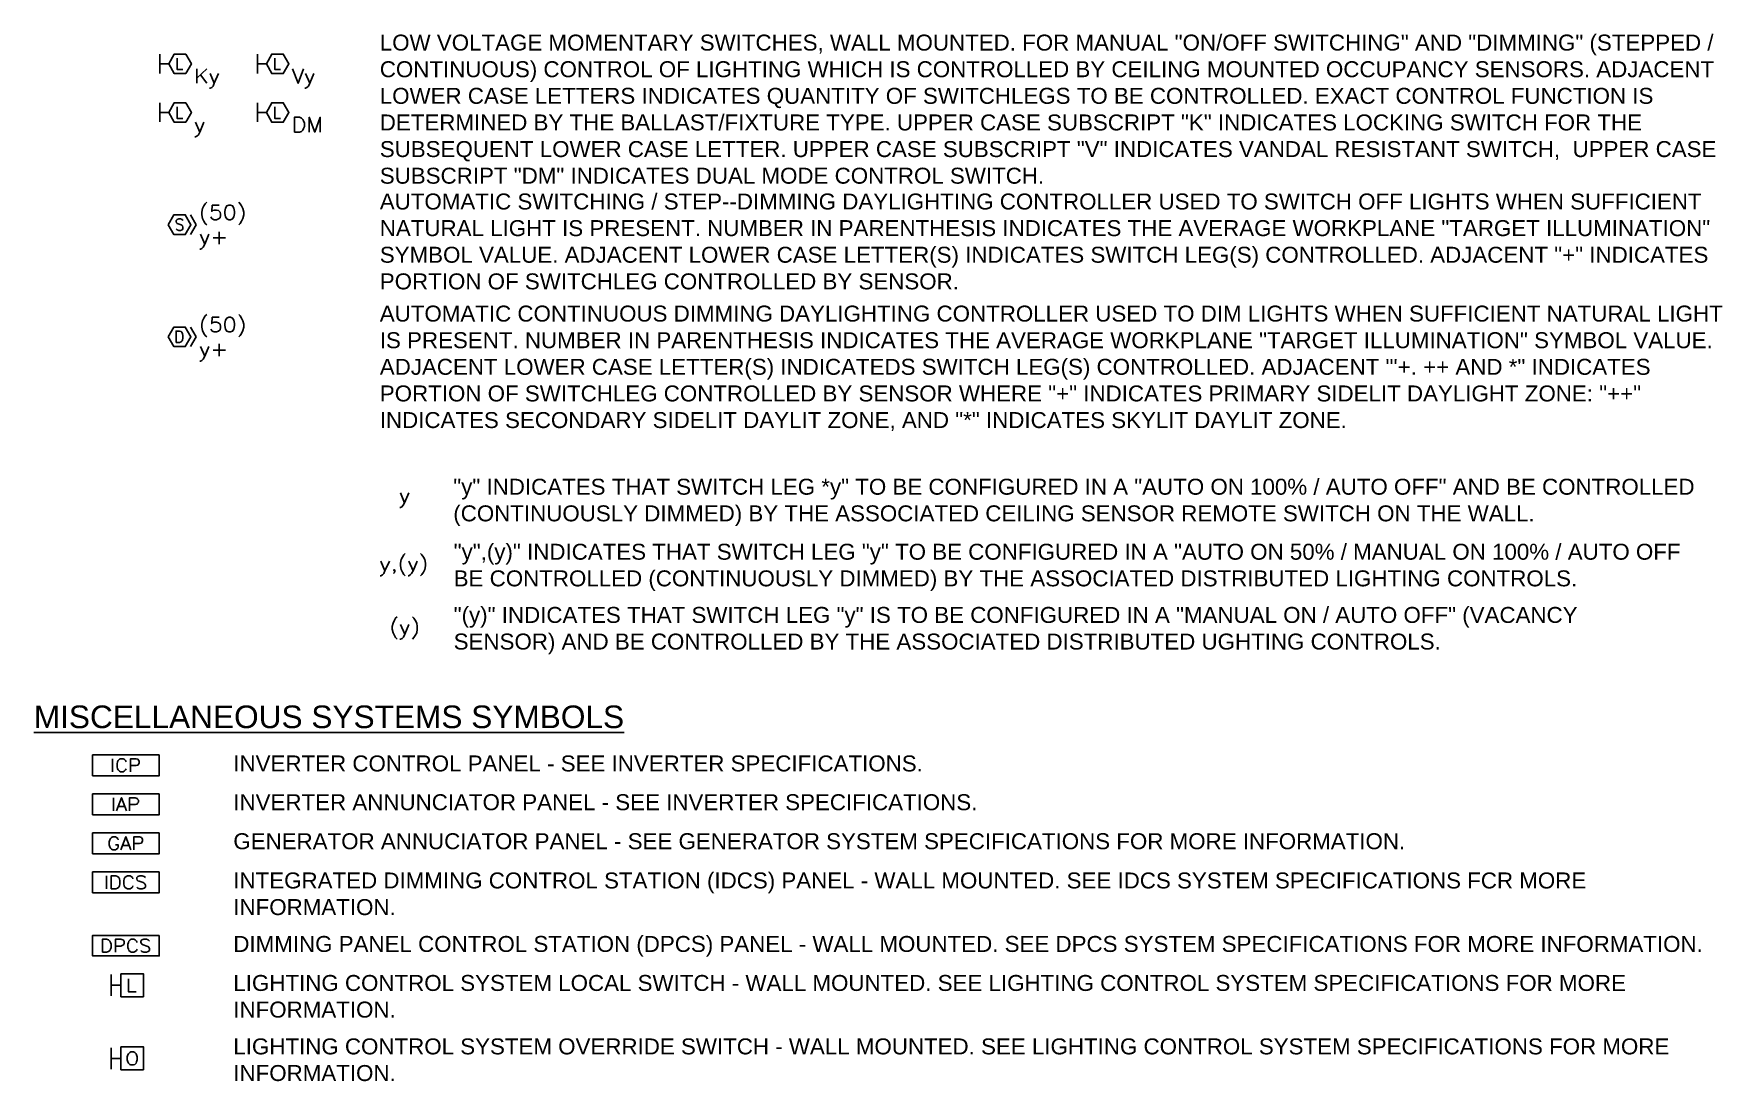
# Model space of a CAD drawing. Header units: millimetres. Extents: x 79 to 982, y 72 to 740.
# Drawn here: x 443.9 to 718.7, y 406.5 to 577 of the extents above; entities that cross this region are included whole.
import ezdxf

# ---------------------------------------------------------------- set-up
doc = ezdxf.new("R2010")
doc.units = ezdxf.units.MM
doc.styles.add('Arial', font='arial.ttf', dxfattribs={"height": 0.1875})

msp = doc.modelspace()

# ---------------------------------------------------------------- linework, layer by layer
for points in [[(464.453111, 573.729556), (464.453111, 570.596889)], [(465.892444, 572.163222), (464.453111, 572.163222)], [(467.247111, 573.094556), (467.247111, 571.231889), (468.178444, 571.231889)], [(480.328111, 573.729556), (480.328111, 570.596889)], [(481.767444, 572.163222), (480.328111, 572.163222)], [(483.122111, 573.094556), (483.122111, 571.231889), (484.053444, 571.231889)], [(470.464444, 571.358889), (470.464444, 568.988222)], [(472.073111, 571.358889), (470.464444, 569.792556)], [(471.057111, 570.342889), (472.073111, 568.988222)], [(473.300778, 568.988222), (473.089111, 568.522556), (472.877444, 568.310889), (472.623444, 568.183889), (472.496444, 568.183889)], [(472.623444, 570.554556), (473.300778, 568.988222), (473.978111, 570.554556)], [(486.000778, 571.358889), (486.932111, 568.988222), (487.821111, 571.358889)], [(488.837111, 568.988222), (488.625444, 568.522556), (488.371444, 568.310889), (488.159778, 568.183889), (488.032778, 568.183889)], [(488.159778, 570.554556), (488.837111, 568.988222), (489.514444, 570.554556)], [(464.453111, 565.770889), (464.453111, 562.680556)], [(465.892444, 564.204556), (464.453111, 564.204556)], [(467.247111, 565.135889), (467.247111, 563.273222), (468.178444, 563.273222)], [(480.328111, 565.770889), (480.328111, 562.680556)], [(481.767444, 564.204556), (480.328111, 564.204556)], [(483.122111, 565.135889), (483.122111, 563.273222), (484.053444, 563.273222)], [(488.752444, 561.029556), (488.752444, 563.442556), (489.641444, 561.029556), (490.530444, 563.442556), (490.530444, 561.029556)], [(470.930111, 561.029556), (470.718444, 560.606222), (470.464444, 560.352222), (470.252778, 560.267556), (470.125778, 560.267556)], [(470.252778, 562.638222), (470.930111, 561.029556), (471.607444, 562.638222)], [(472.073111, 549.599556), (471.819111, 549.345556), (471.607444, 549.006889), (471.395778, 548.583556), (471.268778, 547.990889), (471.268778, 547.567556), (471.395778, 546.974889), (471.607444, 546.509222), (471.819111, 546.170556), (472.073111, 545.958889)], [(477.280111, 549.599556), (477.491778, 549.345556), (477.745778, 549.006889), (477.957444, 548.583556), (478.084444, 547.990889), (478.084444, 547.567556), (477.957444, 546.974889), (477.745778, 546.509222), (477.491778, 546.170556), (477.280111, 545.958889)], [(468.178444, 546.636222), (468.051444, 546.805556), (467.797444, 546.890222), (467.501111, 546.890222), (467.247111, 546.805556), (467.077778, 546.636222), (467.077778, 546.466889), (467.162444, 546.255222), (467.247111, 546.170556), (467.416444, 546.085889), (467.882111, 545.916556), (468.051444, 545.831889), (468.136111, 545.747222), (468.178444, 545.577889), (468.178444, 545.281556), (468.051444, 545.112222), (467.797444, 545.027556), (467.501111, 545.027556), (467.247111, 545.112222), (467.077778, 545.281556)], [(470.337444, 545.958889), (469.406111, 547.567556)], [(474.105111, 549.133889), (472.962111, 549.133889), (472.877444, 548.117889), (472.962111, 548.244889), (473.300778, 548.329556), (473.639444, 548.329556), (473.978111, 548.244889), (474.232111, 547.990889), (474.316778, 547.652222), (474.316778, 547.440556), (474.232111, 547.101889), (473.978111, 546.890222), (473.639444, 546.763222), (473.300778, 546.763222), (472.962111, 546.890222), (472.877444, 546.974889), (472.750444, 547.228889)], [(469.406111, 544.350222), (470.337444, 545.958889)], [(471.057111, 544.392556), (471.734444, 542.783889), (472.411778, 544.392556)], [(474.105111, 544.815889), (474.105111, 542.783889)], [(471.734444, 542.783889), (471.480444, 542.318222), (471.268778, 542.106556), (471.057111, 541.979556), (470.930111, 541.979556)], [(473.089111, 543.799889), (475.121111, 543.799889)], [(472.073111, 531.353889), (471.819111, 531.099889), (471.607444, 530.761222), (471.395778, 530.295556), (471.268778, 529.745222), (471.268778, 529.279556), (471.395778, 528.729222), (471.607444, 528.263556), (471.819111, 527.924889), (472.073111, 527.713222)], [(474.105111, 530.888222), (472.962111, 530.888222), (472.877444, 529.872222), (472.962111, 529.956889), (473.300778, 530.083889), (473.639444, 530.083889), (473.978111, 529.956889), (474.232111, 529.745222), (474.316778, 529.406556), (474.316778, 529.194889), (474.232111, 528.856222), (473.978111, 528.602222), (473.639444, 528.517556), (473.300778, 528.517556), (472.962111, 528.602222), (472.877444, 528.729222), (472.750444, 528.940889)], [(477.280111, 531.353889), (477.491778, 531.099889), (477.745778, 530.761222), (477.957444, 530.295556), (478.084444, 529.745222), (478.084444, 529.279556), (477.957444, 528.729222), (477.745778, 528.263556), (477.491778, 527.924889), (477.280111, 527.713222)], [(470.337444, 527.713222), (469.406111, 529.279556)], [(469.406111, 526.104556), (470.337444, 527.713222)], [(471.057111, 526.104556), (471.734444, 524.538222), (472.411778, 526.104556)], [(473.089111, 525.554222), (475.121111, 525.554222)], [(474.105111, 526.570222), (474.105111, 524.538222)], [(471.734444, 524.538222), (471.480444, 524.072556), (471.268778, 523.860889), (471.057111, 523.733889), (470.930111, 523.733889)], [(504.246444, 500.704556), (504.034778, 500.281222), (503.823111, 500.027222), (503.569111, 499.942556), (503.484444, 499.942556)], [(503.569111, 502.313222), (504.246444, 500.704556), (504.966111, 502.313222)], [(504.373444, 492.449556), (504.161778, 492.195556), (503.907778, 491.856889), (503.696111, 491.433556), (503.569111, 490.840889), (503.569111, 490.417556), (503.696111, 489.824889), (503.907778, 489.401556), (504.161778, 489.020556), (504.373444, 488.808889)], [(506.871111, 492.449556), (507.082778, 492.195556), (507.336778, 491.856889), (507.548444, 491.433556), (507.675444, 490.840889), (507.675444, 490.417556), (507.548444, 489.824889), (507.336778, 489.401556), (507.082778, 489.020556), (506.871111, 488.808889)], [(501.071444, 489.613222), (500.859778, 489.147556), (500.648111, 488.935889), (500.394111, 488.808889), (500.309444, 488.808889)], [(500.394111, 491.179556), (501.071444, 489.613222), (501.791111, 491.179556)], [(502.680111, 489.740222), (502.553111, 489.613222), (502.468444, 489.740222), (502.553111, 489.824889), (502.680111, 489.740222), (502.680111, 489.486222), (502.553111, 489.274556), (502.468444, 489.147556)], [(505.643444, 489.613222), (505.389444, 489.147556), (505.177778, 488.935889), (504.966111, 488.808889), (504.839111, 488.808889)], [(504.966111, 491.179556), (505.643444, 489.613222), (506.320778, 491.179556)], [(503.061111, 482.120222), (502.807111, 481.908556), (502.595444, 481.569889), (502.383778, 481.104222), (502.256778, 480.553889), (502.256778, 480.088222), (502.383778, 479.495556), (502.595444, 479.072222), (502.807111, 478.733556), (503.061111, 478.479556)], [(503.611444, 480.892556), (504.288778, 479.283889), (504.966111, 480.892556)], [(505.558778, 482.120222), (505.770444, 481.908556), (505.982111, 481.569889), (506.236111, 481.104222), (506.320778, 480.553889), (506.320778, 480.088222), (506.236111, 479.495556), (505.982111, 479.072222), (505.770444, 478.733556), (505.558778, 478.479556)], [(504.288778, 479.283889), (504.077111, 478.818222), (503.865444, 478.606556), (503.611444, 478.479556), (503.484444, 478.479556)], [(456.748444, 459.006222), (456.748444, 456.889556)], [(458.949778, 458.498222), (458.865111, 458.709889), (458.653444, 458.921556), (458.441778, 459.006222), (458.060778, 459.006222), (457.849111, 458.921556), (457.637444, 458.709889), (457.552778, 458.498222), (457.468111, 458.201889), (457.468111, 457.693889), (457.552778, 457.397556), (457.637444, 457.185889), (457.849111, 456.974222), (458.060778, 456.889556), (458.441778, 456.889556), (458.653444, 456.974222), (458.865111, 457.185889), (458.949778, 457.397556)], [(459.669444, 456.889556), (459.669444, 459.006222), (460.558444, 459.006222), (460.854778, 458.921556), (460.981778, 458.794556), (461.066444, 458.625222), (461.066444, 458.286556), (460.981778, 458.117222), (460.854778, 457.990222), (460.558444, 457.905556), (459.669444, 457.905556)], [(456.875444, 452.656222), (456.875444, 450.539556)], [(457.383444, 450.539556), (458.187778, 452.656222), (458.992111, 450.539556)], [(457.679778, 451.259222), (458.695778, 451.259222)], [(459.500111, 450.539556), (459.500111, 452.656222), (460.431444, 452.656222), (460.727778, 452.571556), (460.812444, 452.444556), (460.939444, 452.275222), (460.939444, 451.936556), (460.812444, 451.767222), (460.727778, 451.640222), (460.431444, 451.555556), (459.500111, 451.555556)], [(457.679778, 445.798222), (457.595111, 446.009889), (457.383444, 446.221556), (457.214111, 446.306222), (456.790778, 446.306222), (456.579111, 446.221556), (456.409778, 446.009889), (456.282778, 445.798222), (456.198111, 445.501889), (456.198111, 444.993889), (456.282778, 444.697556), (456.409778, 444.485889), (456.579111, 444.274222), (456.790778, 444.189556), (457.214111, 444.189556), (457.383444, 444.274222), (457.595111, 444.485889), (457.679778, 444.697556), (457.679778, 444.993889), (457.214111, 444.993889)], [(458.103111, 444.189556), (458.907444, 446.306222), (459.711778, 444.189556)], [(460.219778, 444.189556), (460.219778, 446.306222), (461.108778, 446.306222), (461.447444, 446.221556), (461.532111, 446.094556), (461.616778, 445.925222), (461.616778, 445.586556), (461.532111, 445.417222), (461.447444, 445.290222), (461.108778, 445.205556), (460.219778, 445.205556)], [(458.399444, 444.909222), (459.415444, 444.909222)], [(455.732444, 439.956222), (455.732444, 437.839556)], [(460.050444, 439.448222), (459.965778, 439.659889), (459.754111, 439.871556), (459.584778, 439.956222), (459.161444, 439.956222), (458.949778, 439.871556), (458.738111, 439.659889), (458.653444, 439.448222), (458.568778, 439.151889), (458.568778, 438.643889), (458.653444, 438.347556), (458.738111, 438.135889), (458.949778, 437.924222), (459.161444, 437.839556), (459.584778, 437.839556), (459.754111, 437.924222), (459.965778, 438.135889), (460.050444, 438.347556)], [(462.082444, 439.659889), (461.870778, 439.871556), (461.574444, 439.956222), (461.193444, 439.956222), (460.854778, 439.871556), (460.685444, 439.659889), (460.685444, 439.448222), (460.770111, 439.236556), (460.854778, 439.151889), (461.066444, 439.067222), (461.701444, 438.855556), (461.870778, 438.770889), (461.997778, 438.643889), (462.082444, 438.432222), (462.082444, 438.135889), (461.870778, 437.924222), (461.574444, 437.839556), (461.193444, 437.839556), (460.854778, 437.924222), (460.685444, 438.135889)], [(457.214111, 427.510222), (457.214111, 429.626889), (458.103111, 429.626889), (458.399444, 429.542222), (458.526444, 429.457556), (458.611111, 429.245889), (458.611111, 428.949556), (458.526444, 428.737889), (458.399444, 428.653222), (458.103111, 428.526222), (457.214111, 428.526222)], [(460.727778, 429.118889), (460.643111, 429.330556), (460.431444, 429.542222), (460.219778, 429.626889), (459.796444, 429.626889), (459.627111, 429.542222), (459.415444, 429.330556), (459.330778, 429.118889), (459.203778, 428.822556), (459.203778, 428.314556), (459.330778, 428.018222), (459.415444, 427.806556), (459.627111, 427.637222), (459.796444, 427.510222), (460.219778, 427.510222), (460.431444, 427.637222), (460.643111, 427.806556), (460.727778, 428.018222)], [(462.759778, 429.330556), (462.548111, 429.542222), (462.251778, 429.626889), (461.828444, 429.626889), (461.532111, 429.542222), (461.320444, 429.330556), (461.320444, 429.118889), (461.447444, 428.949556), (461.532111, 428.822556), (461.743778, 428.737889), (462.336444, 428.526222), (462.548111, 428.441556), (462.632778, 428.314556), (462.759778, 428.145222), (462.759778, 427.806556), (462.548111, 427.637222), (462.251778, 427.510222), (461.828444, 427.510222), (461.532111, 427.637222), (461.320444, 427.806556)], [(456.536778, 423.869556), (456.536778, 420.440556)], [(459.330778, 423.192222), (459.330778, 421.075556), (460.558444, 421.075556)], [(458.103111, 422.133889), (456.536778, 422.133889)], [(456.536778, 411.931556), (456.536778, 408.502556)], [(458.103111, 410.238222), (456.536778, 410.238222)]]:
    msp.add_lwpolyline(points)
for points in [[(465.892444, 572.163222), (466.781444, 570.554556), (468.644111, 570.554556), (469.575444, 572.163222), (468.644111, 573.729556), (466.781444, 573.729556)], [(481.767444, 572.163222), (482.656444, 570.554556), (484.519111, 570.554556), (485.450444, 572.163222), (484.519111, 573.729556), (482.656444, 573.729556)], [(465.892444, 564.204556), (466.781444, 562.638222), (468.644111, 562.638222), (469.575444, 564.204556), (468.644111, 565.813222), (466.781444, 565.813222)], [(481.767444, 564.204556), (482.656444, 562.638222), (484.519111, 562.638222), (485.450444, 564.204556), (484.519111, 565.813222), (482.656444, 565.813222)], [(486.339444, 561.029556), (486.339444, 563.442556), (487.143778, 563.442556), (487.482444, 563.315556), (487.694111, 563.103889), (487.821111, 562.849889), (487.948111, 562.511222), (487.948111, 561.960889), (487.821111, 561.622222), (487.694111, 561.368222), (487.482444, 561.156556), (487.143778, 561.029556)], [(465.807778, 545.958889), (466.739111, 544.350222), (468.559444, 544.350222), (469.490778, 545.958889), (468.559444, 547.567556), (466.739111, 547.567556)], [(475.671444, 549.133889), (475.332778, 549.006889), (475.121111, 548.668222), (474.994111, 548.117889), (474.994111, 547.779222), (475.121111, 547.228889), (475.332778, 546.890222), (475.671444, 546.763222), (475.925444, 546.763222), (476.264111, 546.890222), (476.475778, 547.228889), (476.602778, 547.779222), (476.602778, 548.117889), (476.475778, 548.668222), (476.264111, 549.006889), (475.925444, 549.133889)], [(475.671444, 530.888222), (475.332778, 530.761222), (475.121111, 530.422556), (474.994111, 529.872222), (474.994111, 529.533556), (475.121111, 528.940889), (475.332778, 528.602222), (475.671444, 528.517556), (475.925444, 528.517556), (476.264111, 528.602222), (476.475778, 528.940889), (476.602778, 529.533556), (476.602778, 529.872222), (476.475778, 530.422556), (476.264111, 530.761222), (475.925444, 530.888222)], [(465.807778, 527.713222), (466.739111, 526.104556), (468.559444, 526.104556), (469.490778, 527.713222), (468.559444, 529.279556), (466.739111, 529.279556)], [(467.077778, 526.781889), (467.077778, 528.644556), (467.628111, 528.644556), (467.882111, 528.559889), (468.051444, 528.348222), (468.136111, 528.178889), (468.178444, 527.924889), (468.178444, 527.501556), (468.136111, 527.205222), (468.051444, 527.035889), (467.882111, 526.866556), (467.628111, 526.781889)], [(464.326111, 459.641222), (453.488778, 459.641222), (453.488778, 456.254556), (464.326111, 456.254556)], [(464.326111, 453.291222), (453.488778, 453.291222), (453.488778, 449.904556), (464.326111, 449.904556)], [(464.326111, 446.941222), (453.488778, 446.941222), (453.488778, 443.554556), (464.326111, 443.554556)], [(464.326111, 440.591222), (453.488778, 440.591222), (453.488778, 437.204556), (464.326111, 437.204556)], [(456.536778, 437.839556), (456.536778, 439.956222), (457.256444, 439.956222), (457.552778, 439.871556), (457.764444, 439.659889), (457.849111, 439.448222), (457.933778, 439.151889), (457.933778, 438.643889), (457.849111, 438.347556), (457.764444, 438.135889), (457.552778, 437.924222), (457.256444, 437.839556)], [(464.326111, 430.261889), (453.488778, 430.261889), (453.488778, 426.917556), (464.326111, 426.917556)], [(455.097444, 427.510222), (455.097444, 429.626889), (455.774778, 429.626889), (456.071111, 429.542222), (456.282778, 429.330556), (456.409778, 429.118889), (456.494444, 428.822556), (456.494444, 428.314556), (456.409778, 428.018222), (456.282778, 427.806556), (456.071111, 427.637222), (455.774778, 427.510222)], [(461.786111, 420.271222), (461.786111, 423.996556), (458.103111, 423.996556), (458.103111, 420.271222)], [(461.786111, 408.375556), (461.786111, 412.100889), (458.103111, 412.100889), (458.103111, 408.375556)], [(459.711778, 411.296556), (459.542444, 411.211889), (459.330778, 411.000222), (459.246111, 410.788556), (459.119111, 410.492222), (459.119111, 409.984222), (459.246111, 409.687889), (459.330778, 409.476222), (459.542444, 409.264556), (459.711778, 409.179889), (460.135111, 409.179889), (460.346778, 409.264556), (460.558444, 409.476222), (460.643111, 409.687889), (460.727778, 409.984222), (460.727778, 410.492222), (460.643111, 410.788556), (460.558444, 411.000222), (460.346778, 411.211889), (460.135111, 411.296556)]]:
    msp.add_lwpolyline(points, close=True)

# ---------------------------------------------------------------- texts
at = {"char_height": 2.6, "attachment_point": 1, "style": 'Arial'}
for s, insert, width in [('LOW VOLTAGE MOMENTARY SWITCHES, WALL MOUNTED. FOR MANUAL "ON/OFF SWITCHING" AND "DIMMING" (STEPPED / CONTINUOUS) CONTROL OF LIGHTING WHICH IS CONTROLLED BY CEILING MOUNTED OCCUPANCY SENSORS. ADJACENT LOWER CASE LETTERS INDICATES QUANTITY OF SWITCHLEGS TO BE CONTROLLED. EXACT CONTROL FUNCTION IS DETERMINED BY THE BALLAST/FIXTURE TYPE. UPPER CASE SUBSCRIPT "K" INDICATES LOCKING SWITCH FOR THE SUBSEQUENT LOWER CASE LETTER. UPPER CASE SUBSCRIPT "V" INDICATES VANDAL RESISTANT SWITCH,  UPPER CASE SUBSCRIPT "DM" INDICATES DUAL MODE CONTROL SWITCH. ', (500.224778, 576.904556), 220.25388756), ('AUTOMATIC SWITCHING / STEP--DIMMING DAYLIGHTING CONTROLLER USED TO SWITCH OFF LIGHTS WHEN SUFFICIENT NATURAL LIGHT IS PRESENT. NUMBER IN PARENTHESIS INDICATES THE AVERAGE WORKPLANE "TARGET ILLUMINATION" SYMBOL VALUE. ADJACENT LOWER CASE LETTER(S) INDICATES SWITCH LEG(S) CONTROLLED. ADJACENT "+" INDICATES PORTION OF SWITCHLEG CONTROLLED BY SENSOR.', (500.224778, 551.033597), 220.25388756), ('AUTOMATIC CONTINUOUS DIMMING DAYLIGHTING CONTROLLER USED TO DIM LIGHTS WHEN SUFFICIENT NATURAL LIGHT IS PRESENT. NUMBER IN PARENTHESIS INDICATES THE AVERAGE WORKPLANE "TARGET ILLUMINATION" SYMBOL VALUE. ADJACENT LOWER CASE LETTER(S) INDICATEDS SWITCH LEG(S) CONTROLLED. ADJACENT "\'+. ++ AND *" INDICATES PORTION OF SWITCHLEG CONTROLLED BY SENSOR WHERE "+" INDICATES PRIMARY SIDELIT DAYLIGHT ZONE: "++" INDICATES SECONDARY SIDELIT DAYLIT ZONE, AND "*" INDICATES SKYLIT DAYLIT ZONE. ', (500.224778, 532.787931), 220.25388756), ('"y" INDICATES THAT SWITCH LEG *y" TO BE CONFIGURED IN A "AUTO ON 100% / AUTO OFF" AND BE CONTROLLED (CONTINUOUSLY DIMMED) BY THE ASSOCIATED CEILING SENSOR REMOTE SWITCH ON THE WALL. ', (512.183944, 504.599504), 202.00425458), ('"y",(y)" INDICATES THAT SWITCH LEG "y" TO BE CONFIGURED IN A "AUTO ON 50% / MANUAL ON 100% / AUTO OFF\\PBE CONTROLLED (CONTINUOUSLY DIMMED) BY THE ASSOCIATED DISTRIBUTED LIGHTING CONTROLS.', (512.247444, 494.015889), 199.59771807), ('"(y)" INDICATES THAT SWITCH LEG "y" IS TO BE CONFIGURED IN A "MANUAL ON / AUTO OFF" (VACANCY SENSOR) AND BE CONTROLLED BY THE ASSOCIATED DISTRIBUTED UGHTING CONTROLS.', (512.247444, 483.728889), 199.59771807), ('INVERTER CONTROL PANEL - SEE INVERTER SPECIFICATIONS.', (476.391111, 459.550395), 145.73974391), ('INVERTER ANNUNCIATOR PANEL - SEE INVERTER SPECIFICATIONS.', (476.391111, 453.241318), 145.73974391), ('GENERATOR ANNUCIATOR PANEL - SEE GENERATOR SYSTEM SPECIFICATIONS FOR MORE INFORMATION. ', (476.391111, 446.891318), 202.92777154), ('INTEGRATED DIMMING CONTROL STATION (IDCS) PANEL - WALL MOUNTED. SEE IDCS SYSTEM SPECIFICATIONS FCR MORE INFORMATION.', (476.391111, 440.500395), 222.21676385), ('DIMMING PANEL CONTROL STATION (DPCS) PANEL - WALL MOUNTED. SEE DPCS SYSTEM SPECIFICATIONS FOR MORE INFORMATION.', (476.391111, 430.165011), 251.42156799), ('LIGHTING CONTROL SYSTEM LOCAL SWITCH - WALL MOUNTED. SEE LIGHTING CONTROL SYSTEM SPECIFICATIONS FOR MORE INFORMATION.', (476.391111, 423.815011), 231.74107996), ('LIGHTING CONTROL SYSTEM OVERRIDE SWITCH - WALL MOUNTED. SEE LIGHTING CONTROL SYSTEM SPECIFICATIONS FOR MORE INFORMATION.', (476.391111, 413.485677), 237.41336961)]:
    msp.add_mtext(s, dxfattribs=dict(at, insert=insert, width=width))
at = {"insert": (443.921444, 467.684727), "char_height": 3.683, "attachment_point": 1}
msp.add_mtext_dynamic_manual_height_columns('{\\fArial|b0|i0|c0|p34;\\LMISCELLANEOUS SYSTEMS SYMBOLS}', width=195.69743774, gutter_width=107.536354, heights=[0], dxfattribs=at)

doc.saveas('drawing.dxf')
